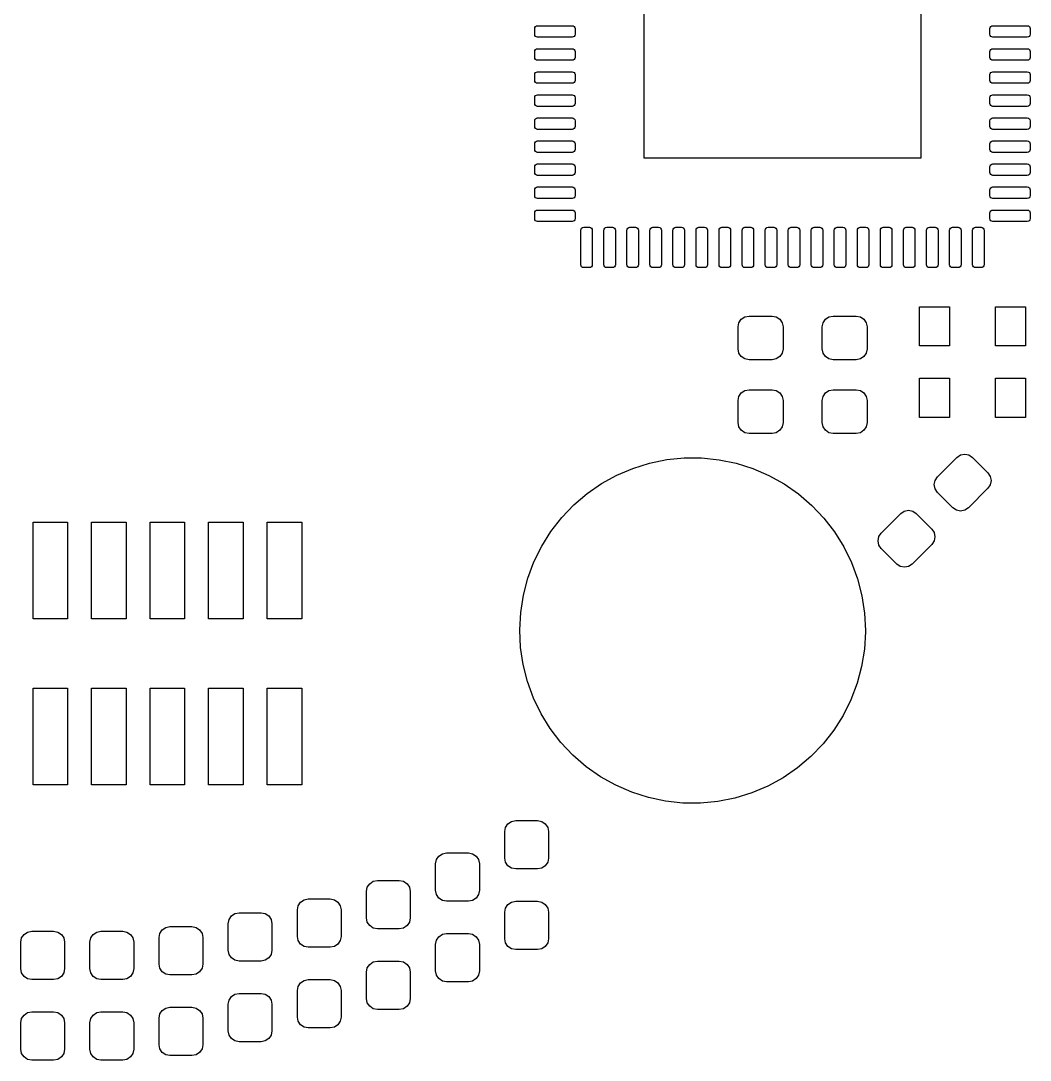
# Model space of a CAD drawing. Extents: x 116.2 to 159.4, y -138 to -93.2.
# Drawn here: x 137.53 to 159.43, y -138.03 to -115.47 of the extents above; entities that cross this region are included whole.
import ezdxf

# ---------------------------------------------------------------- set-up
doc = ezdxf.new("R2010")
doc.units = 0
doc.layers.add('BLACK', color=7, linetype='CONTINUOUS')

msp = doc.modelspace()

# ---------------------------------------------------------------- linework, layer by layer
at = {"layer": 'BLACK', "linetype": 'CONTINUOUS'}
for p, q in [((151.05, -118.45), (151.05, -112.45)), ((157.05, -112.45), (157.05, -118.45)), ((148.675, -115.637), (148.68, -115.614)), ((148.675, -115.762), (148.675, -115.637)), ((148.68, -115.614), (148.693, -115.593)), ((148.693, -115.593), (148.714, -115.58)), ((148.714, -115.58), (148.737, -115.575)), ((148.737, -115.575), (149.487, -115.575)), ((149.487, -115.575), (149.511, -115.58)), ((149.511, -115.58), (149.532, -115.593)), ((149.532, -115.593), (149.545, -115.614)), ((149.545, -115.614), (149.55, -115.637)), ((149.55, -115.637), (149.55, -115.762)), ((158.55, -115.637), (158.555, -115.614)), ((158.55, -115.762), (158.55, -115.637)), ((158.555, -115.614), (158.568, -115.593)), ((158.568, -115.593), (158.589, -115.58)), ((158.589, -115.58), (158.612, -115.575)), ((158.612, -115.575), (159.362, -115.575)), ((159.362, -115.575), (159.386, -115.58)), ((159.386, -115.58), (159.407, -115.593)), ((159.407, -115.593), (159.42, -115.614)), ((159.42, -115.614), (159.425, -115.637)), ((159.425, -115.637), (159.425, -115.762)), ((148.68, -115.786), (148.675, -115.762)), ((148.693, -115.807), (148.68, -115.786)), ((148.714, -115.82), (148.693, -115.807)), ((148.737, -115.825), (148.714, -115.82)), ((149.487, -115.825), (148.737, -115.825)), ((149.511, -115.82), (149.487, -115.825)), ((149.532, -115.807), (149.511, -115.82)), ((149.545, -115.786), (149.532, -115.807)), ((149.55, -115.762), (149.545, -115.786)), ((158.555, -115.786), (158.55, -115.762)), ((158.568, -115.807), (158.555, -115.786)), ((158.589, -115.82), (158.568, -115.807)), ((158.612, -115.825), (158.589, -115.82)), ((159.362, -115.825), (158.612, -115.825)), ((159.386, -115.82), (159.362, -115.825)), ((159.407, -115.807), (159.386, -115.82)), ((159.42, -115.786), (159.407, -115.807)), ((159.425, -115.762), (159.42, -115.786)), ((148.675, -116.137), (148.68, -116.114)), ((148.675, -116.262), (148.675, -116.137)), ((148.68, -116.114), (148.693, -116.093)), ((148.693, -116.093), (148.714, -116.08)), ((148.714, -116.08), (148.737, -116.075)), ((148.737, -116.075), (149.487, -116.075)), ((149.487, -116.075), (149.511, -116.08)), ((149.511, -116.08), (149.532, -116.093)), ((149.532, -116.093), (149.545, -116.114)), ((149.545, -116.114), (149.55, -116.137)), ((149.55, -116.137), (149.55, -116.262)), ((158.55, -116.137), (158.555, -116.114)), ((158.55, -116.262), (158.55, -116.137)), ((158.555, -116.114), (158.568, -116.093)), ((158.568, -116.093), (158.589, -116.08)), ((158.589, -116.08), (158.612, -116.075)), ((158.612, -116.075), (159.362, -116.075)), ((159.362, -116.075), (159.386, -116.08)), ((159.386, -116.08), (159.407, -116.093)), ((159.407, -116.093), (159.42, -116.114)), ((159.42, -116.114), (159.425, -116.137)), ((159.425, -116.137), (159.425, -116.262)), ((148.68, -116.286), (148.675, -116.262)), ((148.693, -116.307), (148.68, -116.286)), ((148.714, -116.32), (148.693, -116.307)), ((148.737, -116.325), (148.714, -116.32)), ((149.487, -116.325), (148.737, -116.325)), ((149.511, -116.32), (149.487, -116.325)), ((149.532, -116.307), (149.511, -116.32)), ((149.545, -116.286), (149.532, -116.307)), ((149.55, -116.262), (149.545, -116.286)), ((158.555, -116.286), (158.55, -116.262)), ((158.568, -116.307), (158.555, -116.286)), ((158.589, -116.32), (158.568, -116.307)), ((158.612, -116.325), (158.589, -116.32)), ((159.362, -116.325), (158.612, -116.325)), ((159.386, -116.32), (159.362, -116.325)), ((159.407, -116.307), (159.386, -116.32)), ((159.42, -116.286), (159.407, -116.307)), ((159.425, -116.262), (159.42, -116.286)), ((148.675, -116.637), (148.68, -116.614)), ((148.68, -116.614), (148.693, -116.593)), ((148.693, -116.593), (148.714, -116.58)), ((148.714, -116.58), (148.737, -116.575)), ((148.737, -116.575), (149.487, -116.575)), ((149.487, -116.575), (149.511, -116.58)), ((149.511, -116.58), (149.532, -116.593)), ((149.532, -116.593), (149.545, -116.614)), ((149.545, -116.614), (149.55, -116.637)), ((158.55, -116.637), (158.555, -116.614)), ((158.555, -116.614), (158.568, -116.593)), ((158.568, -116.593), (158.589, -116.58)), ((158.589, -116.58), (158.612, -116.575)), ((158.612, -116.575), (159.362, -116.575)), ((159.362, -116.575), (159.386, -116.58)), ((159.386, -116.58), (159.407, -116.593)), ((159.407, -116.593), (159.42, -116.614)), ((159.42, -116.614), (159.425, -116.637)), ((148.675, -116.762), (148.675, -116.637)), ((148.68, -116.786), (148.675, -116.762)), ((148.693, -116.807), (148.68, -116.786)), ((148.714, -116.82), (148.693, -116.807)), ((148.737, -116.825), (148.714, -116.82)), ((149.487, -116.825), (148.737, -116.825)), ((149.511, -116.82), (149.487, -116.825)), ((149.532, -116.807), (149.511, -116.82)), ((149.545, -116.786), (149.532, -116.807)), ((149.55, -116.762), (149.545, -116.786)), ((149.55, -116.637), (149.55, -116.762)), ((158.55, -116.762), (158.55, -116.637)), ((158.555, -116.786), (158.55, -116.762)), ((158.568, -116.807), (158.555, -116.786)), ((158.589, -116.82), (158.568, -116.807)), ((158.612, -116.825), (158.589, -116.82)), ((159.362, -116.825), (158.612, -116.825)), ((159.386, -116.82), (159.362, -116.825)), ((159.407, -116.807), (159.386, -116.82)), ((159.42, -116.786), (159.407, -116.807)), ((159.425, -116.762), (159.42, -116.786)), ((159.425, -116.637), (159.425, -116.762)), ((148.675, -117.137), (148.68, -117.114)), ((148.675, -117.262), (148.675, -117.137)), ((148.68, -117.286), (148.675, -117.262)), ((148.68, -117.114), (148.693, -117.093)), ((148.693, -117.307), (148.68, -117.286)), ((148.693, -117.093), (148.714, -117.08)), ((148.714, -117.08), (148.737, -117.075)), ((148.737, -117.075), (149.487, -117.075)), ((149.487, -117.075), (149.511, -117.08)), ((149.511, -117.08), (149.532, -117.093)), ((149.532, -117.093), (149.545, -117.114)), ((149.545, -117.286), (149.532, -117.307)), ((149.545, -117.114), (149.55, -117.137)), ((149.55, -117.262), (149.545, -117.286)), ((149.55, -117.137), (149.55, -117.262)), ((158.55, -117.137), (158.555, -117.114)), ((158.55, -117.262), (158.55, -117.137)), ((158.555, -117.286), (158.55, -117.262)), ((158.555, -117.114), (158.568, -117.093)), ((158.568, -117.307), (158.555, -117.286)), ((158.568, -117.093), (158.589, -117.08)), ((158.589, -117.08), (158.612, -117.075)), ((158.612, -117.075), (159.362, -117.075)), ((159.362, -117.075), (159.386, -117.08)), ((159.386, -117.08), (159.407, -117.093)), ((159.407, -117.093), (159.42, -117.114)), ((159.42, -117.286), (159.407, -117.307)), ((159.42, -117.114), (159.425, -117.137)), ((159.425, -117.262), (159.42, -117.286)), ((159.425, -117.137), (159.425, -117.262)), ((148.714, -117.32), (148.693, -117.307)), ((148.737, -117.325), (148.714, -117.32)), ((149.487, -117.325), (148.737, -117.325)), ((149.511, -117.32), (149.487, -117.325)), ((149.532, -117.307), (149.511, -117.32)), ((158.589, -117.32), (158.568, -117.307)), ((158.612, -117.325), (158.589, -117.32)), ((159.362, -117.325), (158.612, -117.325)), ((159.386, -117.32), (159.362, -117.325)), ((159.407, -117.307), (159.386, -117.32)), ((148.675, -117.637), (148.68, -117.614)), ((148.675, -117.762), (148.675, -117.637)), ((148.68, -117.614), (148.693, -117.593)), ((148.693, -117.593), (148.714, -117.58)), ((148.714, -117.58), (148.737, -117.575)), ((148.737, -117.575), (149.487, -117.575)), ((149.487, -117.575), (149.511, -117.58)), ((149.511, -117.58), (149.532, -117.593)), ((149.532, -117.593), (149.545, -117.614)), ((149.545, -117.614), (149.55, -117.637)), ((149.55, -117.637), (149.55, -117.762)), ((158.55, -117.637), (158.555, -117.614)), ((158.55, -117.762), (158.55, -117.637)), ((158.555, -117.614), (158.568, -117.593)), ((158.568, -117.593), (158.589, -117.58)), ((158.589, -117.58), (158.612, -117.575)), ((158.612, -117.575), (159.362, -117.575)), ((159.362, -117.575), (159.386, -117.58)), ((159.386, -117.58), (159.407, -117.593)), ((159.407, -117.593), (159.42, -117.614)), ((159.42, -117.614), (159.425, -117.637)), ((159.425, -117.637), (159.425, -117.762)), ((148.68, -117.786), (148.675, -117.762)), ((148.693, -117.807), (148.68, -117.786)), ((148.714, -117.82), (148.693, -117.807)), ((148.737, -117.825), (148.714, -117.82)), ((149.487, -117.825), (148.737, -117.825)), ((149.511, -117.82), (149.487, -117.825)), ((149.532, -117.807), (149.511, -117.82)), ((149.545, -117.786), (149.532, -117.807)), ((149.55, -117.762), (149.545, -117.786)), ((158.555, -117.786), (158.55, -117.762)), ((158.568, -117.807), (158.555, -117.786)), ((158.589, -117.82), (158.568, -117.807)), ((158.612, -117.825), (158.589, -117.82)), ((159.362, -117.825), (158.612, -117.825)), ((159.386, -117.82), (159.362, -117.825)), ((159.407, -117.807), (159.386, -117.82)), ((159.42, -117.786), (159.407, -117.807)), ((159.425, -117.762), (159.42, -117.786)), ((148.675, -118.137), (148.68, -118.114)), ((148.675, -118.262), (148.675, -118.137)), ((148.68, -118.114), (148.693, -118.093)), ((148.693, -118.093), (148.714, -118.08)), ((148.714, -118.08), (148.737, -118.075)), ((148.737, -118.075), (149.487, -118.075)), ((149.487, -118.075), (149.511, -118.08)), ((149.511, -118.08), (149.532, -118.093)), ((149.532, -118.093), (149.545, -118.114)), ((149.545, -118.114), (149.55, -118.137)), ((149.55, -118.137), (149.55, -118.262)), ((158.55, -118.137), (158.555, -118.114)), ((158.55, -118.262), (158.55, -118.137)), ((158.555, -118.114), (158.568, -118.093)), ((158.568, -118.093), (158.589, -118.08)), ((158.589, -118.08), (158.612, -118.075)), ((158.612, -118.075), (159.362, -118.075)), ((159.362, -118.075), (159.386, -118.08)), ((159.386, -118.08), (159.407, -118.093)), ((159.407, -118.093), (159.42, -118.114)), ((159.42, -118.114), (159.425, -118.137)), ((159.425, -118.137), (159.425, -118.262)), ((148.68, -118.286), (148.675, -118.262)), ((148.693, -118.307), (148.68, -118.286)), ((148.714, -118.32), (148.693, -118.307)), ((148.737, -118.325), (148.714, -118.32)), ((149.487, -118.325), (148.737, -118.325)), ((149.511, -118.32), (149.487, -118.325)), ((149.532, -118.307), (149.511, -118.32)), ((149.545, -118.286), (149.532, -118.307)), ((149.55, -118.262), (149.545, -118.286)), ((158.555, -118.286), (158.55, -118.262)), ((158.568, -118.307), (158.555, -118.286)), ((158.589, -118.32), (158.568, -118.307)), ((158.612, -118.325), (158.589, -118.32)), ((159.362, -118.325), (158.612, -118.325)), ((159.386, -118.32), (159.362, -118.325)), ((159.407, -118.307), (159.386, -118.32)), ((159.42, -118.286), (159.407, -118.307)), ((159.425, -118.262), (159.42, -118.286)), ((148.675, -118.637), (148.68, -118.614)), ((148.675, -118.762), (148.675, -118.637)), ((148.68, -118.614), (148.693, -118.593)), ((148.693, -118.593), (148.714, -118.58)), ((148.714, -118.58), (148.737, -118.575)), ((148.737, -118.575), (149.487, -118.575)), ((149.487, -118.575), (149.511, -118.58)), ((149.511, -118.58), (149.532, -118.593)), ((149.532, -118.593), (149.545, -118.614)), ((149.545, -118.614), (149.55, -118.637)), ((149.55, -118.637), (149.55, -118.762)), ((157.05, -118.45), (151.05, -118.45)), ((158.55, -118.637), (158.555, -118.614)), ((158.55, -118.762), (158.55, -118.637)), ((158.555, -118.614), (158.568, -118.593)), ((158.568, -118.593), (158.589, -118.58)), ((158.589, -118.58), (158.612, -118.575)), ((158.612, -118.575), (159.362, -118.575)), ((159.362, -118.575), (159.386, -118.58)), ((159.386, -118.58), (159.407, -118.593)), ((159.407, -118.593), (159.42, -118.614)), ((159.42, -118.614), (159.425, -118.637)), ((159.425, -118.637), (159.425, -118.762)), ((148.68, -118.786), (148.675, -118.762)), ((148.693, -118.807), (148.68, -118.786)), ((148.714, -118.82), (148.693, -118.807)), ((148.737, -118.825), (148.714, -118.82)), ((149.487, -118.825), (148.737, -118.825)), ((149.511, -118.82), (149.487, -118.825)), ((149.532, -118.807), (149.511, -118.82)), ((149.545, -118.786), (149.532, -118.807)), ((149.55, -118.762), (149.545, -118.786)), ((158.555, -118.786), (158.55, -118.762)), ((158.568, -118.807), (158.555, -118.786)), ((158.589, -118.82), (158.568, -118.807)), ((158.612, -118.825), (158.589, -118.82)), ((159.362, -118.825), (158.612, -118.825)), ((159.386, -118.82), (159.362, -118.825)), ((159.407, -118.807), (159.386, -118.82)), ((159.42, -118.786), (159.407, -118.807)), ((159.425, -118.762), (159.42, -118.786)), ((148.68, -119.114), (148.693, -119.093)), ((148.693, -119.093), (148.714, -119.08)), ((148.714, -119.08), (148.737, -119.075)), ((148.737, -119.075), (149.487, -119.075)), ((149.487, -119.075), (149.511, -119.08)), ((149.511, -119.08), (149.532, -119.093)), ((149.532, -119.093), (149.545, -119.114)), ((158.555, -119.114), (158.568, -119.093)), ((158.568, -119.093), (158.589, -119.08)), ((158.589, -119.08), (158.612, -119.075)), ((158.612, -119.075), (159.362, -119.075)), ((159.362, -119.075), (159.386, -119.08)), ((159.386, -119.08), (159.407, -119.093)), ((159.407, -119.093), (159.42, -119.114)), ((148.675, -119.137), (148.68, -119.114)), ((148.675, -119.262), (148.675, -119.137)), ((148.68, -119.286), (148.675, -119.262)), ((148.693, -119.307), (148.68, -119.286)), ((148.714, -119.32), (148.693, -119.307)), ((148.737, -119.325), (148.714, -119.32)), ((149.511, -119.32), (149.487, -119.325)), ((149.532, -119.307), (149.511, -119.32)), ((149.545, -119.286), (149.532, -119.307)), ((149.545, -119.114), (149.55, -119.137)), ((149.55, -119.262), (149.545, -119.286)), ((149.55, -119.137), (149.55, -119.262)), ((158.55, -119.137), (158.555, -119.114)), ((158.55, -119.262), (158.55, -119.137)), ((158.555, -119.286), (158.55, -119.262)), ((158.568, -119.307), (158.555, -119.286)), ((158.589, -119.32), (158.568, -119.307)), ((158.612, -119.325), (158.589, -119.32)), ((159.386, -119.32), (159.362, -119.325)), ((159.407, -119.307), (159.386, -119.32)), ((159.42, -119.286), (159.407, -119.307)), ((159.42, -119.114), (159.425, -119.137)), ((159.425, -119.262), (159.42, -119.286)), ((159.425, -119.137), (159.425, -119.262)), ((149.487, -119.325), (148.737, -119.325)), ((159.362, -119.325), (158.612, -119.325)), ((148.675, -119.637), (148.68, -119.614)), ((148.675, -119.762), (148.675, -119.637)), ((148.68, -119.786), (148.675, -119.762)), ((148.68, -119.614), (148.693, -119.593)), ((148.693, -119.593), (148.714, -119.58)), ((148.714, -119.58), (148.737, -119.575)), ((148.737, -119.575), (149.487, -119.575)), ((149.487, -119.575), (149.511, -119.58)), ((149.511, -119.58), (149.532, -119.593)), ((149.532, -119.593), (149.545, -119.614)), ((149.545, -119.614), (149.55, -119.637)), ((149.55, -119.762), (149.545, -119.786)), ((149.55, -119.637), (149.55, -119.762)), ((158.55, -119.637), (158.555, -119.614)), ((158.55, -119.762), (158.55, -119.637)), ((158.555, -119.786), (158.55, -119.762)), ((158.555, -119.614), (158.568, -119.593)), ((158.568, -119.593), (158.589, -119.58)), ((158.589, -119.58), (158.612, -119.575)), ((158.612, -119.575), (159.362, -119.575)), ((159.362, -119.575), (159.386, -119.58)), ((159.386, -119.58), (159.407, -119.593)), ((159.407, -119.593), (159.42, -119.614)), ((159.42, -119.614), (159.425, -119.637)), ((159.425, -119.762), (159.42, -119.786)), ((159.425, -119.637), (159.425, -119.762)), ((148.693, -119.807), (148.68, -119.786)), ((148.714, -119.82), (148.693, -119.807)), ((148.737, -119.825), (148.714, -119.82)), ((149.487, -119.825), (148.737, -119.825)), ((149.511, -119.82), (149.487, -119.825)), ((149.532, -119.807), (149.511, -119.82)), ((149.545, -119.786), (149.532, -119.807)), ((149.675, -120.012), (149.68, -119.989)), ((149.68, -119.989), (149.693, -119.968)), ((149.693, -119.968), (149.714, -119.955)), ((149.714, -119.955), (149.737, -119.95)), ((149.737, -119.95), (149.862, -119.95)), ((149.862, -119.95), (149.886, -119.955)), ((149.886, -119.955), (149.907, -119.968)), ((149.907, -119.968), (149.92, -119.989)), ((149.92, -119.989), (149.925, -120.012)), ((150.175, -120.012), (150.18, -119.989)), ((150.18, -119.989), (150.193, -119.968)), ((150.193, -119.968), (150.214, -119.955)), ((150.214, -119.955), (150.237, -119.95)), ((150.237, -119.95), (150.362, -119.95)), ((150.362, -119.95), (150.386, -119.955)), ((150.386, -119.955), (150.407, -119.968)), ((150.407, -119.968), (150.42, -119.989)), ((150.42, -119.989), (150.425, -120.012)), ((150.675, -120.012), (150.68, -119.989)), ((150.68, -119.989), (150.693, -119.968)), ((150.693, -119.968), (150.714, -119.955)), ((150.714, -119.955), (150.737, -119.95)), ((150.737, -119.95), (150.862, -119.95)), ((150.862, -119.95), (150.886, -119.955)), ((150.886, -119.955), (150.907, -119.968)), ((150.907, -119.968), (150.92, -119.989)), ((150.92, -119.989), (150.925, -120.012)), ((151.175, -120.012), (151.18, -119.989)), ((151.18, -119.989), (151.193, -119.968)), ((151.193, -119.968), (151.214, -119.955)), ((151.214, -119.955), (151.237, -119.95)), ((151.237, -119.95), (151.362, -119.95)), ((151.362, -119.95), (151.386, -119.955)), ((151.386, -119.955), (151.407, -119.968)), ((151.407, -119.968), (151.42, -119.989)), ((151.42, -119.989), (151.425, -120.012)), ((151.675, -120.012), (151.68, -119.989)), ((151.68, -119.989), (151.693, -119.968)), ((151.693, -119.968), (151.714, -119.955)), ((151.714, -119.955), (151.737, -119.95)), ((151.737, -119.95), (151.862, -119.95)), ((151.862, -119.95), (151.886, -119.955)), ((151.886, -119.955), (151.907, -119.968)), ((151.907, -119.968), (151.92, -119.989)), ((151.92, -119.989), (151.925, -120.012)), ((152.175, -120.012), (152.18, -119.989)), ((152.18, -119.989), (152.193, -119.968)), ((152.193, -119.968), (152.214, -119.955)), ((152.214, -119.955), (152.237, -119.95)), ((152.237, -119.95), (152.362, -119.95)), ((152.362, -119.95), (152.386, -119.955)), ((152.386, -119.955), (152.407, -119.968)), ((152.407, -119.968), (152.42, -119.989)), ((152.42, -119.989), (152.425, -120.012)), ((152.675, -120.012), (152.68, -119.989)), ((152.68, -119.989), (152.693, -119.968)), ((152.693, -119.968), (152.714, -119.955)), ((152.714, -119.955), (152.737, -119.95)), ((152.737, -119.95), (152.862, -119.95)), ((152.862, -119.95), (152.886, -119.955)), ((152.886, -119.955), (152.907, -119.968)), ((152.907, -119.968), (152.92, -119.989)), ((152.92, -119.989), (152.925, -120.012)), ((153.175, -120.012), (153.18, -119.989)), ((153.18, -119.989), (153.193, -119.968)), ((153.193, -119.968), (153.214, -119.955)), ((153.214, -119.955), (153.237, -119.95)), ((153.237, -119.95), (153.362, -119.95)), ((153.362, -119.95), (153.386, -119.955)), ((153.386, -119.955), (153.407, -119.968)), ((153.407, -119.968), (153.42, -119.989)), ((153.42, -119.989), (153.425, -120.012)), ((153.675, -120.012), (153.68, -119.989)), ((153.68, -119.989), (153.693, -119.968)), ((153.693, -119.968), (153.714, -119.955)), ((153.714, -119.955), (153.737, -119.95)), ((153.737, -119.95), (153.862, -119.95)), ((153.862, -119.95), (153.886, -119.955)), ((153.886, -119.955), (153.907, -119.968)), ((153.907, -119.968), (153.92, -119.989)), ((153.92, -119.989), (153.925, -120.012)), ((154.175, -120.012), (154.18, -119.989)), ((154.18, -119.989), (154.193, -119.968)), ((154.193, -119.968), (154.214, -119.955)), ((154.214, -119.955), (154.237, -119.95)), ((154.237, -119.95), (154.362, -119.95)), ((154.362, -119.95), (154.386, -119.955)), ((154.386, -119.955), (154.407, -119.968)), ((154.407, -119.968), (154.42, -119.989)), ((154.42, -119.989), (154.425, -120.012)), ((154.675, -120.012), (154.68, -119.989)), ((154.68, -119.989), (154.693, -119.968)), ((154.693, -119.968), (154.714, -119.955)), ((154.714, -119.955), (154.737, -119.95)), ((154.737, -119.95), (154.862, -119.95)), ((154.862, -119.95), (154.886, -119.955)), ((154.886, -119.955), (154.907, -119.968)), ((154.907, -119.968), (154.92, -119.989)), ((154.92, -119.989), (154.925, -120.012)), ((155.175, -120.012), (155.18, -119.989)), ((155.18, -119.989), (155.193, -119.968)), ((155.193, -119.968), (155.214, -119.955)), ((155.214, -119.955), (155.237, -119.95)), ((155.237, -119.95), (155.362, -119.95)), ((155.362, -119.95), (155.386, -119.955)), ((155.386, -119.955), (155.407, -119.968)), ((155.407, -119.968), (155.42, -119.989)), ((155.42, -119.989), (155.425, -120.012)), ((155.675, -120.012), (155.68, -119.989)), ((155.68, -119.989), (155.693, -119.968)), ((155.693, -119.968), (155.714, -119.955)), ((155.714, -119.955), (155.737, -119.95)), ((155.737, -119.95), (155.862, -119.95)), ((155.862, -119.95), (155.886, -119.955)), ((155.886, -119.955), (155.907, -119.968)), ((155.907, -119.968), (155.92, -119.989)), ((155.92, -119.989), (155.925, -120.012)), ((156.175, -120.012), (156.18, -119.989)), ((156.18, -119.989), (156.193, -119.968)), ((156.193, -119.968), (156.214, -119.955)), ((156.214, -119.955), (156.237, -119.95)), ((156.237, -119.95), (156.362, -119.95)), ((156.362, -119.95), (156.386, -119.955)), ((156.386, -119.955), (156.407, -119.968)), ((156.407, -119.968), (156.42, -119.989)), ((156.42, -119.989), (156.425, -120.012)), ((156.675, -120.012), (156.68, -119.989)), ((156.68, -119.989), (156.693, -119.968)), ((156.693, -119.968), (156.714, -119.955)), ((156.714, -119.955), (156.737, -119.95)), ((156.737, -119.95), (156.862, -119.95)), ((156.862, -119.95), (156.886, -119.955)), ((156.886, -119.955), (156.907, -119.968)), ((156.907, -119.968), (156.92, -119.989)), ((156.92, -119.989), (156.925, -120.012)), ((157.175, -120.012), (157.18, -119.989)), ((157.18, -119.989), (157.193, -119.968)), ((157.193, -119.968), (157.214, -119.955)), ((157.214, -119.955), (157.237, -119.95)), ((157.237, -119.95), (157.362, -119.95)), ((157.362, -119.95), (157.386, -119.955)), ((157.386, -119.955), (157.407, -119.968)), ((157.407, -119.968), (157.42, -119.989)), ((157.42, -119.989), (157.425, -120.012)), ((157.675, -120.012), (157.68, -119.989)), ((157.68, -119.989), (157.693, -119.968)), ((157.693, -119.968), (157.714, -119.955)), ((157.714, -119.955), (157.737, -119.95)), ((157.737, -119.95), (157.862, -119.95)), ((157.862, -119.95), (157.886, -119.955)), ((157.886, -119.955), (157.907, -119.968)), ((157.907, -119.968), (157.92, -119.989)), ((157.92, -119.989), (157.925, -120.012)), ((158.175, -120.012), (158.18, -119.989)), ((158.18, -119.989), (158.193, -119.968)), ((158.193, -119.968), (158.214, -119.955)), ((158.214, -119.955), (158.237, -119.95)), ((158.237, -119.95), (158.362, -119.95)), ((158.362, -119.95), (158.386, -119.955)), ((158.386, -119.955), (158.407, -119.968)), ((158.407, -119.968), (158.42, -119.989)), ((158.42, -119.989), (158.425, -120.012)), ((158.568, -119.807), (158.555, -119.786)), ((158.589, -119.82), (158.568, -119.807)), ((158.612, -119.825), (158.589, -119.82)), ((159.362, -119.825), (158.612, -119.825)), ((159.386, -119.82), (159.362, -119.825)), ((159.407, -119.807), (159.386, -119.82)), ((159.42, -119.786), (159.407, -119.807)), ((149.675, -120.762), (149.675, -120.012)), ((149.925, -120.012), (149.925, -120.762)), ((150.175, -120.762), (150.175, -120.012)), ((150.425, -120.012), (150.425, -120.762)), ((150.675, -120.762), (150.675, -120.012)), ((150.925, -120.012), (150.925, -120.762)), ((151.175, -120.762), (151.175, -120.012)), ((151.425, -120.012), (151.425, -120.762)), ((151.675, -120.762), (151.675, -120.012)), ((151.925, -120.012), (151.925, -120.762)), ((152.175, -120.762), (152.175, -120.012)), ((152.425, -120.012), (152.425, -120.762)), ((152.675, -120.762), (152.675, -120.012)), ((152.925, -120.012), (152.925, -120.762)), ((153.175, -120.762), (153.175, -120.012)), ((153.425, -120.012), (153.425, -120.762)), ((153.675, -120.762), (153.675, -120.012)), ((153.925, -120.012), (153.925, -120.762)), ((154.175, -120.762), (154.175, -120.012)), ((154.425, -120.012), (154.425, -120.762)), ((154.675, -120.762), (154.675, -120.012)), ((154.925, -120.012), (154.925, -120.762)), ((155.175, -120.762), (155.175, -120.012)), ((155.425, -120.012), (155.425, -120.762)), ((155.675, -120.762), (155.675, -120.012)), ((155.925, -120.012), (155.925, -120.762)), ((156.175, -120.762), (156.175, -120.012)), ((156.425, -120.012), (156.425, -120.762)), ((156.675, -120.762), (156.675, -120.012)), ((156.925, -120.012), (156.925, -120.762)), ((157.175, -120.762), (157.175, -120.012)), ((157.425, -120.012), (157.425, -120.762)), ((157.675, -120.762), (157.675, -120.012)), ((157.925, -120.012), (157.925, -120.762)), ((158.175, -120.762), (158.175, -120.012)), ((158.425, -120.012), (158.425, -120.762)), ((149.68, -120.786), (149.675, -120.762)), ((149.693, -120.807), (149.68, -120.786)), ((149.714, -120.82), (149.693, -120.807)), ((149.737, -120.825), (149.714, -120.82)), ((149.862, -120.825), (149.737, -120.825)), ((149.886, -120.82), (149.862, -120.825)), ((149.907, -120.807), (149.886, -120.82)), ((149.92, -120.786), (149.907, -120.807)), ((149.925, -120.762), (149.92, -120.786)), ((150.18, -120.786), (150.175, -120.762)), ((150.193, -120.807), (150.18, -120.786)), ((150.214, -120.82), (150.193, -120.807)), ((150.237, -120.825), (150.214, -120.82)), ((150.362, -120.825), (150.237, -120.825)), ((150.386, -120.82), (150.362, -120.825)), ((150.407, -120.807), (150.386, -120.82)), ((150.42, -120.786), (150.407, -120.807)), ((150.425, -120.762), (150.42, -120.786)), ((150.68, -120.786), (150.675, -120.762)), ((150.693, -120.807), (150.68, -120.786)), ((150.714, -120.82), (150.693, -120.807)), ((150.737, -120.825), (150.714, -120.82)), ((150.862, -120.825), (150.737, -120.825)), ((150.886, -120.82), (150.862, -120.825)), ((150.907, -120.807), (150.886, -120.82)), ((150.92, -120.786), (150.907, -120.807)), ((150.925, -120.762), (150.92, -120.786)), ((151.18, -120.786), (151.175, -120.762)), ((151.193, -120.807), (151.18, -120.786)), ((151.214, -120.82), (151.193, -120.807)), ((151.237, -120.825), (151.214, -120.82)), ((151.362, -120.825), (151.237, -120.825)), ((151.386, -120.82), (151.362, -120.825)), ((151.407, -120.807), (151.386, -120.82)), ((151.42, -120.786), (151.407, -120.807)), ((151.425, -120.762), (151.42, -120.786)), ((151.68, -120.786), (151.675, -120.762)), ((151.693, -120.807), (151.68, -120.786)), ((151.714, -120.82), (151.693, -120.807)), ((151.737, -120.825), (151.714, -120.82)), ((151.862, -120.825), (151.737, -120.825)), ((151.886, -120.82), (151.862, -120.825)), ((151.907, -120.807), (151.886, -120.82)), ((151.92, -120.786), (151.907, -120.807)), ((151.925, -120.762), (151.92, -120.786)), ((152.18, -120.786), (152.175, -120.762)), ((152.193, -120.807), (152.18, -120.786)), ((152.214, -120.82), (152.193, -120.807)), ((152.237, -120.825), (152.214, -120.82)), ((152.362, -120.825), (152.237, -120.825)), ((152.386, -120.82), (152.362, -120.825)), ((152.407, -120.807), (152.386, -120.82)), ((152.42, -120.786), (152.407, -120.807)), ((152.425, -120.762), (152.42, -120.786)), ((152.68, -120.786), (152.675, -120.762)), ((152.693, -120.807), (152.68, -120.786)), ((152.714, -120.82), (152.693, -120.807)), ((152.737, -120.825), (152.714, -120.82)), ((152.862, -120.825), (152.737, -120.825)), ((152.886, -120.82), (152.862, -120.825)), ((152.907, -120.807), (152.886, -120.82)), ((152.92, -120.786), (152.907, -120.807)), ((152.925, -120.762), (152.92, -120.786)), ((153.18, -120.786), (153.175, -120.762)), ((153.193, -120.807), (153.18, -120.786)), ((153.214, -120.82), (153.193, -120.807)), ((153.237, -120.825), (153.214, -120.82)), ((153.362, -120.825), (153.237, -120.825)), ((153.386, -120.82), (153.362, -120.825)), ((153.407, -120.807), (153.386, -120.82)), ((153.42, -120.786), (153.407, -120.807)), ((153.425, -120.762), (153.42, -120.786)), ((153.68, -120.786), (153.675, -120.762)), ((153.693, -120.807), (153.68, -120.786)), ((153.714, -120.82), (153.693, -120.807)), ((153.737, -120.825), (153.714, -120.82)), ((153.862, -120.825), (153.737, -120.825)), ((153.886, -120.82), (153.862, -120.825)), ((153.907, -120.807), (153.886, -120.82)), ((153.92, -120.786), (153.907, -120.807)), ((153.925, -120.762), (153.92, -120.786)), ((154.18, -120.786), (154.175, -120.762)), ((154.193, -120.807), (154.18, -120.786)), ((154.214, -120.82), (154.193, -120.807)), ((154.237, -120.825), (154.214, -120.82)), ((154.362, -120.825), (154.237, -120.825)), ((154.386, -120.82), (154.362, -120.825)), ((154.407, -120.807), (154.386, -120.82)), ((154.42, -120.786), (154.407, -120.807)), ((154.425, -120.762), (154.42, -120.786)), ((154.68, -120.786), (154.675, -120.762)), ((154.693, -120.807), (154.68, -120.786)), ((154.714, -120.82), (154.693, -120.807)), ((154.737, -120.825), (154.714, -120.82)), ((154.862, -120.825), (154.737, -120.825)), ((154.886, -120.82), (154.862, -120.825)), ((154.907, -120.807), (154.886, -120.82)), ((154.92, -120.786), (154.907, -120.807)), ((154.925, -120.762), (154.92, -120.786)), ((155.18, -120.786), (155.175, -120.762)), ((155.193, -120.807), (155.18, -120.786)), ((155.214, -120.82), (155.193, -120.807)), ((155.237, -120.825), (155.214, -120.82)), ((155.362, -120.825), (155.237, -120.825)), ((155.386, -120.82), (155.362, -120.825)), ((155.407, -120.807), (155.386, -120.82)), ((155.42, -120.786), (155.407, -120.807)), ((155.425, -120.762), (155.42, -120.786)), ((155.68, -120.786), (155.675, -120.762)), ((155.693, -120.807), (155.68, -120.786)), ((155.714, -120.82), (155.693, -120.807)), ((155.737, -120.825), (155.714, -120.82)), ((155.862, -120.825), (155.737, -120.825)), ((155.886, -120.82), (155.862, -120.825)), ((155.907, -120.807), (155.886, -120.82)), ((155.92, -120.786), (155.907, -120.807)), ((155.925, -120.762), (155.92, -120.786)), ((156.18, -120.786), (156.175, -120.762)), ((156.193, -120.807), (156.18, -120.786)), ((156.214, -120.82), (156.193, -120.807)), ((156.237, -120.825), (156.214, -120.82)), ((156.362, -120.825), (156.237, -120.825)), ((156.386, -120.82), (156.362, -120.825)), ((156.407, -120.807), (156.386, -120.82)), ((156.42, -120.786), (156.407, -120.807)), ((156.425, -120.762), (156.42, -120.786)), ((156.68, -120.786), (156.675, -120.762)), ((156.693, -120.807), (156.68, -120.786)), ((156.714, -120.82), (156.693, -120.807)), ((156.737, -120.825), (156.714, -120.82)), ((156.862, -120.825), (156.737, -120.825)), ((156.886, -120.82), (156.862, -120.825)), ((156.907, -120.807), (156.886, -120.82)), ((156.92, -120.786), (156.907, -120.807)), ((156.925, -120.762), (156.92, -120.786)), ((157.18, -120.786), (157.175, -120.762)), ((157.193, -120.807), (157.18, -120.786)), ((157.214, -120.82), (157.193, -120.807)), ((157.237, -120.825), (157.214, -120.82)), ((157.362, -120.825), (157.237, -120.825)), ((157.386, -120.82), (157.362, -120.825)), ((157.407, -120.807), (157.386, -120.82)), ((157.42, -120.786), (157.407, -120.807)), ((157.425, -120.762), (157.42, -120.786)), ((157.68, -120.786), (157.675, -120.762)), ((157.693, -120.807), (157.68, -120.786)), ((157.714, -120.82), (157.693, -120.807)), ((157.737, -120.825), (157.714, -120.82)), ((157.862, -120.825), (157.737, -120.825)), ((157.886, -120.82), (157.862, -120.825)), ((157.907, -120.807), (157.886, -120.82)), ((157.92, -120.786), (157.907, -120.807)), ((157.925, -120.762), (157.92, -120.786)), ((158.18, -120.786), (158.175, -120.762)), ((158.193, -120.807), (158.18, -120.786)), ((158.214, -120.82), (158.193, -120.807)), ((158.237, -120.825), (158.214, -120.82)), ((158.362, -120.825), (158.237, -120.825)), ((158.386, -120.82), (158.362, -120.825)), ((158.407, -120.807), (158.386, -120.82)), ((158.42, -120.786), (158.407, -120.807)), ((158.425, -120.762), (158.42, -120.786)), ((157.025, -122.525), (157.025, -121.675)), ((157.025, -121.675), (157.675, -121.675)), ((157.675, -121.675), (157.675, -122.525)), ((158.675, -122.525), (158.675, -121.675)), ((158.675, -121.675), (159.325, -121.675)), ((159.325, -121.675), (159.325, -122.525)), ((153.088, -122.112), (153.106, -122.022)), ((153.106, -122.022), (153.157, -121.945)), ((153.157, -121.945), (153.234, -121.893)), ((153.234, -121.893), (153.325, -121.875)), ((153.325, -121.875), (153.825, -121.875)), ((153.825, -121.875), (153.916, -121.893)), ((153.916, -121.893), (153.993, -121.945)), ((153.993, -121.945), (154.044, -122.022)), ((154.044, -122.022), (154.062, -122.112)), ((154.912, -122.112), (154.931, -122.022)), ((154.931, -122.022), (154.982, -121.945)), ((154.982, -121.945), (155.059, -121.893)), ((155.059, -121.893), (155.15, -121.875)), ((155.15, -121.875), (155.65, -121.875)), ((155.65, -121.875), (155.741, -121.893)), ((155.741, -121.893), (155.818, -121.945)), ((155.818, -121.945), (155.869, -122.022)), ((155.869, -122.022), (155.887, -122.112)), ((153.088, -122.587), (153.088, -122.112)), ((154.062, -122.112), (154.062, -122.587)), ((154.912, -122.587), (154.912, -122.112)), ((155.887, -122.112), (155.887, -122.587)), ((153.106, -122.678), (153.088, -122.587)), ((153.157, -122.755), (153.106, -122.678)), ((154.044, -122.678), (153.993, -122.755)), ((154.062, -122.587), (154.044, -122.678)), ((154.931, -122.678), (154.912, -122.587)), ((154.982, -122.755), (154.931, -122.678)), ((155.869, -122.678), (155.818, -122.755)), ((155.887, -122.587), (155.869, -122.678)), ((157.675, -122.525), (157.025, -122.525)), ((159.325, -122.525), (158.675, -122.525)), ((153.234, -122.807), (153.157, -122.755)), ((153.325, -122.825), (153.234, -122.807)), ((153.825, -122.825), (153.325, -122.825)), ((153.916, -122.807), (153.825, -122.825)), ((153.993, -122.755), (153.916, -122.807)), ((155.059, -122.807), (154.982, -122.755)), ((155.15, -122.825), (155.059, -122.807)), ((155.65, -122.825), (155.15, -122.825)), ((155.741, -122.807), (155.65, -122.825)), ((155.818, -122.755), (155.741, -122.807)), ((157.025, -124.075), (157.025, -123.225)), ((157.025, -123.225), (157.675, -123.225)), ((157.675, -123.225), (157.675, -124.075)), ((158.675, -124.075), (158.675, -123.225)), ((158.675, -123.225), (159.325, -123.225)), ((159.325, -123.225), (159.325, -124.075)), ((153.106, -123.622), (153.157, -123.545)), ((153.157, -123.545), (153.234, -123.493)), ((153.234, -123.493), (153.325, -123.475)), ((153.325, -123.475), (153.825, -123.475)), ((153.825, -123.475), (153.916, -123.493)), ((153.916, -123.493), (153.993, -123.545)), ((153.993, -123.545), (154.044, -123.622)), ((154.931, -123.622), (154.982, -123.545)), ((154.982, -123.545), (155.059, -123.493)), ((155.059, -123.493), (155.15, -123.475)), ((155.15, -123.475), (155.65, -123.475)), ((155.65, -123.475), (155.741, -123.493)), ((155.741, -123.493), (155.818, -123.545)), ((155.818, -123.545), (155.869, -123.622)), ((153.088, -123.712), (153.106, -123.622)), ((153.088, -124.188), (153.088, -123.712)), ((154.044, -123.622), (154.062, -123.712)), ((154.062, -123.712), (154.062, -124.188)), ((154.912, -123.712), (154.931, -123.622)), ((154.912, -124.188), (154.912, -123.712)), ((155.869, -123.622), (155.887, -123.712)), ((155.887, -123.712), (155.887, -124.188)), ((153.106, -124.278), (153.088, -124.188)), ((153.157, -124.355), (153.106, -124.278)), ((154.044, -124.278), (153.993, -124.355)), ((154.062, -124.188), (154.044, -124.278)), ((154.931, -124.278), (154.912, -124.188)), ((154.982, -124.355), (154.931, -124.278)), ((155.869, -124.278), (155.818, -124.355)), ((155.887, -124.188), (155.869, -124.278)), ((157.675, -124.075), (157.025, -124.075)), ((159.325, -124.075), (158.675, -124.075)), ((153.234, -124.407), (153.157, -124.355)), ((153.325, -124.425), (153.234, -124.407)), ((153.825, -124.425), (153.325, -124.425)), ((153.916, -124.407), (153.825, -124.425)), ((153.993, -124.355), (153.916, -124.407)), ((155.059, -124.407), (154.982, -124.355)), ((155.15, -124.425), (155.059, -124.407)), ((155.65, -124.425), (155.15, -124.425)), ((155.741, -124.407), (155.65, -124.425)), ((155.818, -124.355), (155.741, -124.407)), ((151.539, -124.992), (151.917, -124.954)), ((151.917, -124.954), (152.296, -124.955)), ((152.296, -124.955), (152.674, -124.994)), ((157.412, -125.366), (157.836, -124.942)), ((157.836, -124.942), (157.913, -124.891)), ((157.913, -124.891), (158.004, -124.873)), ((158.004, -124.873), (158.095, -124.891)), ((158.095, -124.891), (158.172, -124.942)), ((158.172, -124.942), (158.508, -125.278)), ((150.456, -125.33), (150.805, -125.181)), ((150.805, -125.181), (151.167, -125.068)), ((151.167, -125.068), (151.539, -124.992)), ((152.674, -124.994), (153.045, -125.071)), ((153.045, -125.071), (153.407, -125.185)), ((153.407, -125.185), (153.756, -125.335)), ((150.124, -125.513), (150.456, -125.33)), ((153.756, -125.335), (154.087, -125.52)), ((157.36, -125.443), (157.412, -125.366)), ((158.508, -125.278), (158.559, -125.355)), ((158.559, -125.355), (158.577, -125.446)), ((149.812, -125.729), (150.124, -125.513)), ((154.087, -125.52), (154.398, -125.737)), ((157.342, -125.534), (157.36, -125.443)), ((157.36, -125.625), (157.342, -125.534)), ((157.412, -125.702), (157.36, -125.625)), ((158.508, -125.614), (158.084, -126.038)), ((158.559, -125.537), (158.508, -125.614)), ((158.577, -125.446), (158.559, -125.537)), ((149.523, -125.975), (149.812, -125.729)), ((154.398, -125.737), (154.686, -125.984)), ((157.748, -126.038), (157.412, -125.702)), ((149.261, -126.25), (149.523, -125.975)), ((154.686, -125.984), (154.947, -126.26)), ((157.825, -126.09), (157.748, -126.038)), ((157.916, -126.108), (157.825, -126.09)), ((158.007, -126.09), (157.916, -126.108)), ((158.084, -126.038), (158.007, -126.09)), ((149.028, -126.549), (149.261, -126.25)), ((154.947, -126.26), (155.179, -126.56)), ((156.192, -126.586), (156.616, -126.162)), ((156.616, -126.162), (156.693, -126.11)), ((156.693, -126.11), (156.784, -126.092)), ((156.784, -126.092), (156.875, -126.11)), ((156.875, -126.11), (156.952, -126.162)), ((156.952, -126.162), (157.288, -126.498)), ((137.79, -128.45), (137.79, -126.35)), ((137.79, -126.35), (138.54, -126.35)), ((138.54, -126.35), (138.54, -128.45)), ((139.06, -128.45), (139.06, -126.35)), ((139.06, -126.35), (139.81, -126.35)), ((139.81, -126.35), (139.81, -128.45)), ((140.33, -128.45), (140.33, -126.35)), ((140.33, -126.35), (141.08, -126.35)), ((141.08, -126.35), (141.08, -128.45)), ((141.6, -128.45), (141.6, -126.35)), ((141.6, -126.35), (142.35, -126.35)), ((142.35, -126.35), (142.35, -128.45)), ((142.87, -128.45), (142.87, -126.35)), ((142.87, -126.35), (143.62, -126.35)), ((143.62, -126.35), (143.62, -128.45)), ((157.288, -126.498), (157.34, -126.575)), ((148.827, -126.871), (149.028, -126.549)), ((155.179, -126.56), (155.38, -126.882)), ((156.123, -126.754), (156.141, -126.663)), ((156.141, -126.845), (156.123, -126.754)), ((156.141, -126.663), (156.192, -126.586)), ((157.34, -126.757), (157.288, -126.834)), ((157.34, -126.575), (157.358, -126.666)), ((157.358, -126.666), (157.34, -126.757)), ((148.658, -127.211), (148.827, -126.871)), ((155.38, -126.882), (155.547, -127.223)), ((156.192, -126.922), (156.141, -126.845)), ((156.528, -127.258), (156.192, -126.922)), ((157.288, -126.834), (156.864, -127.258)), ((148.526, -127.566), (148.658, -127.211)), ((155.547, -127.223), (155.678, -127.579)), ((156.605, -127.309), (156.528, -127.258)), ((156.696, -127.327), (156.605, -127.309)), ((156.787, -127.309), (156.696, -127.327)), ((156.864, -127.258), (156.787, -127.309)), ((148.429, -127.933), (148.526, -127.566)), ((155.678, -127.579), (155.773, -127.946)), ((148.371, -128.308), (148.429, -127.933)), ((155.773, -127.946), (155.831, -128.321)), ((148.35, -128.687), (148.371, -128.308)), ((155.831, -128.321), (155.85, -128.7)), ((138.54, -128.45), (137.79, -128.45)), ((139.81, -128.45), (139.06, -128.45)), ((141.08, -128.45), (140.33, -128.45)), ((142.35, -128.45), (141.6, -128.45)), ((143.62, -128.45), (142.87, -128.45)), ((148.368, -129.066), (148.35, -128.687)), ((155.85, -128.726), (155.828, -129.105)), ((155.85, -128.7), (155.85, -128.726)), ((148.424, -129.441), (148.368, -129.066)), ((155.828, -129.105), (155.768, -129.48)), ((148.518, -129.809), (148.424, -129.441)), ((155.768, -129.48), (155.67, -129.846)), ((148.648, -130.165), (148.518, -129.809)), ((155.67, -129.846), (155.536, -130.201)), ((137.79, -132.05), (137.79, -129.95)), ((137.79, -129.95), (138.54, -129.95)), ((138.54, -129.95), (138.54, -132.05)), ((139.06, -132.05), (139.06, -129.95)), ((139.06, -129.95), (139.81, -129.95)), ((139.81, -129.95), (139.81, -132.05)), ((140.33, -132.05), (140.33, -129.95)), ((140.33, -129.95), (141.08, -129.95)), ((141.08, -129.95), (141.08, -132.05)), ((141.6, -132.05), (141.6, -129.95)), ((141.6, -129.95), (142.35, -129.95)), ((142.35, -129.95), (142.35, -132.05)), ((142.87, -132.05), (142.87, -129.95)), ((142.87, -129.95), (143.62, -129.95)), ((143.62, -129.95), (143.62, -132.05)), ((148.814, -130.507), (148.648, -130.165)), ((155.536, -130.201), (155.367, -130.541)), ((149.013, -130.829), (148.814, -130.507)), ((155.367, -130.541), (155.164, -130.862)), ((149.244, -131.13), (149.013, -130.829)), ((155.164, -130.862), (154.93, -131.16)), ((149.504, -131.407), (149.244, -131.13)), ((154.93, -131.16), (154.667, -131.434)), ((149.791, -131.655), (149.504, -131.407)), ((154.667, -131.434), (154.378, -131.679)), ((150.102, -131.873), (149.791, -131.655)), ((154.378, -131.679), (154.065, -131.894)), ((150.433, -132.059), (150.102, -131.873)), ((154.065, -131.894), (153.732, -132.076)), ((138.54, -132.05), (137.79, -132.05)), ((139.81, -132.05), (139.06, -132.05)), ((141.08, -132.05), (140.33, -132.05)), ((142.35, -132.05), (141.6, -132.05)), ((143.62, -132.05), (142.87, -132.05)), ((150.781, -132.21), (150.433, -132.059)), ((153.732, -132.076), (153.383, -132.224)), ((151.142, -132.326), (150.781, -132.21)), ((151.513, -132.404), (151.142, -132.326)), ((151.891, -132.444), (151.513, -132.404)), ((153.02, -132.335), (152.648, -132.41)), ((153.383, -132.224), (153.02, -132.335)), ((152.27, -132.446), (151.891, -132.444)), ((152.648, -132.41), (152.27, -132.446)), ((148.095, -132.895), (148.172, -132.843)), ((148.172, -132.843), (148.262, -132.825)), ((148.262, -132.825), (148.737, -132.825)), ((148.737, -132.825), (148.828, -132.843)), ((148.828, -132.843), (148.905, -132.895)), ((148.025, -133.063), (148.043, -132.972)), ((148.025, -133.638), (148.025, -133.063)), ((148.043, -132.972), (148.095, -132.895)), ((148.905, -132.895), (148.957, -132.972)), ((148.957, -132.972), (148.975, -133.063)), ((148.975, -133.063), (148.975, -133.638)), ((146.672, -133.543), (146.762, -133.525)), ((146.762, -133.525), (147.237, -133.525)), ((147.237, -133.525), (147.328, -133.543)), ((146.525, -133.762), (146.543, -133.672)), ((146.543, -133.672), (146.595, -133.595)), ((146.595, -133.595), (146.672, -133.543)), ((147.328, -133.543), (147.405, -133.595)), ((147.405, -133.595), (147.457, -133.672)), ((147.457, -133.672), (147.475, -133.762)), ((148.043, -133.728), (148.025, -133.638)), ((148.095, -133.805), (148.043, -133.728)), ((148.957, -133.728), (148.905, -133.805)), ((148.975, -133.638), (148.957, -133.728)), ((146.525, -134.338), (146.525, -133.762)), ((147.475, -133.762), (147.475, -134.338)), ((148.172, -133.857), (148.095, -133.805)), ((148.262, -133.875), (148.172, -133.857)), ((148.737, -133.875), (148.262, -133.875)), ((148.828, -133.857), (148.737, -133.875)), ((148.905, -133.805), (148.828, -133.857)), ((145.043, -134.272), (145.095, -134.195)), ((145.095, -134.195), (145.172, -134.143)), ((145.172, -134.143), (145.262, -134.125)), ((145.262, -134.125), (145.737, -134.125)), ((145.737, -134.125), (145.828, -134.143)), ((145.828, -134.143), (145.905, -134.195)), ((145.905, -134.195), (145.957, -134.272)), ((145.025, -134.362), (145.043, -134.272)), ((145.025, -134.938), (145.025, -134.362)), ((145.957, -134.272), (145.975, -134.362)), ((145.975, -134.362), (145.975, -134.938)), ((146.543, -134.428), (146.525, -134.338)), ((146.595, -134.505), (146.543, -134.428)), ((147.457, -134.428), (147.405, -134.505)), ((147.475, -134.338), (147.457, -134.428)), ((143.543, -134.672), (143.595, -134.595)), ((143.595, -134.595), (143.672, -134.543)), ((143.672, -134.543), (143.762, -134.525)), ((143.762, -134.525), (144.237, -134.525)), ((144.237, -134.525), (144.328, -134.543)), ((144.328, -134.543), (144.405, -134.595)), ((144.405, -134.595), (144.457, -134.672)), ((146.672, -134.557), (146.595, -134.505)), ((146.762, -134.575), (146.672, -134.557)), ((147.237, -134.575), (146.762, -134.575)), ((147.328, -134.557), (147.237, -134.575)), ((147.405, -134.505), (147.328, -134.557)), ((148.043, -134.722), (148.095, -134.645)), ((148.095, -134.645), (148.172, -134.593)), ((148.172, -134.593), (148.262, -134.575)), ((148.262, -134.575), (148.737, -134.575)), ((148.737, -134.575), (148.828, -134.593)), ((148.828, -134.593), (148.905, -134.645)), ((148.905, -134.645), (148.957, -134.722)), ((142.095, -134.895), (142.172, -134.843)), ((142.172, -134.843), (142.262, -134.825)), ((142.262, -134.825), (142.737, -134.825)), ((142.737, -134.825), (142.828, -134.843)), ((142.828, -134.843), (142.905, -134.895)), ((143.525, -134.762), (143.543, -134.672)), ((143.525, -135.338), (143.525, -134.762)), ((144.457, -134.672), (144.475, -134.762)), ((144.475, -134.762), (144.475, -135.338)), ((148.025, -134.813), (148.043, -134.722)), ((148.025, -135.388), (148.025, -134.813)), ((148.957, -134.722), (148.975, -134.813)), ((148.975, -134.813), (148.975, -135.388)), ((142.025, -135.062), (142.043, -134.972)), ((142.025, -135.637), (142.025, -135.062)), ((142.043, -134.972), (142.095, -134.895)), ((142.905, -134.895), (142.957, -134.972)), ((142.957, -134.972), (142.975, -135.062)), ((142.975, -135.062), (142.975, -135.637)), ((145.043, -135.028), (145.025, -134.938)), ((145.095, -135.105), (145.043, -135.028)), ((145.172, -135.157), (145.095, -135.105)), ((145.905, -135.105), (145.828, -135.157)), ((145.957, -135.028), (145.905, -135.105)), ((145.975, -134.938), (145.957, -135.028)), ((137.543, -135.372), (137.595, -135.295)), ((137.595, -135.295), (137.672, -135.243)), ((137.672, -135.243), (137.762, -135.225)), ((137.762, -135.225), (138.237, -135.225)), ((138.237, -135.225), (138.328, -135.243)), ((138.328, -135.243), (138.405, -135.295)), ((138.405, -135.295), (138.457, -135.372)), ((139.043, -135.372), (139.095, -135.295)), ((139.095, -135.295), (139.172, -135.243)), ((139.172, -135.243), (139.262, -135.225)), ((139.262, -135.225), (139.737, -135.225)), ((139.737, -135.225), (139.828, -135.243)), ((139.828, -135.243), (139.905, -135.295)), ((139.905, -135.295), (139.957, -135.372)), ((140.525, -135.362), (140.543, -135.272)), ((140.543, -135.272), (140.595, -135.195)), ((140.595, -135.195), (140.672, -135.143)), ((140.672, -135.143), (140.762, -135.125)), ((140.762, -135.125), (141.237, -135.125)), ((141.237, -135.125), (141.328, -135.143)), ((141.328, -135.143), (141.405, -135.195)), ((141.405, -135.195), (141.457, -135.272)), ((141.457, -135.272), (141.475, -135.362)), ((143.543, -135.428), (143.525, -135.338)), ((144.475, -135.338), (144.457, -135.428)), ((145.262, -135.175), (145.172, -135.157)), ((145.737, -135.175), (145.262, -135.175)), ((145.828, -135.157), (145.737, -135.175)), ((146.595, -135.345), (146.672, -135.293)), ((146.672, -135.293), (146.762, -135.275)), ((146.762, -135.275), (147.237, -135.275)), ((147.237, -135.275), (147.328, -135.293)), ((147.328, -135.293), (147.405, -135.345)), ((137.525, -135.463), (137.543, -135.372)), ((137.525, -136.037), (137.525, -135.463)), ((138.457, -135.372), (138.475, -135.463)), ((138.475, -135.463), (138.475, -136.037)), ((139.025, -135.463), (139.043, -135.372)), ((139.025, -136.037), (139.025, -135.463)), ((139.957, -135.372), (139.975, -135.463)), ((139.975, -135.463), (139.975, -136.037)), ((140.525, -135.938), (140.525, -135.362)), ((141.475, -135.362), (141.475, -135.938)), ((143.595, -135.505), (143.543, -135.428)), ((143.672, -135.557), (143.595, -135.505)), ((143.762, -135.575), (143.672, -135.557)), ((144.328, -135.557), (144.237, -135.575)), ((144.405, -135.505), (144.328, -135.557)), ((144.457, -135.428), (144.405, -135.505)), ((146.525, -135.512), (146.543, -135.422)), ((146.525, -136.088), (146.525, -135.512)), ((146.543, -135.422), (146.595, -135.345)), ((147.405, -135.345), (147.457, -135.422)), ((147.457, -135.422), (147.475, -135.512)), ((147.475, -135.512), (147.475, -136.088)), ((148.043, -135.478), (148.025, -135.388)), ((148.095, -135.555), (148.043, -135.478)), ((148.172, -135.607), (148.095, -135.555)), ((148.905, -135.555), (148.828, -135.607)), ((148.957, -135.478), (148.905, -135.555)), ((148.975, -135.388), (148.957, -135.478)), ((142.043, -135.728), (142.025, -135.637)), ((142.095, -135.805), (142.043, -135.728)), ((142.957, -135.728), (142.905, -135.805)), ((142.975, -135.637), (142.957, -135.728)), ((144.237, -135.575), (143.762, -135.575)), ((148.262, -135.625), (148.172, -135.607)), ((148.737, -135.625), (148.262, -135.625)), ((148.828, -135.607), (148.737, -135.625)), ((140.543, -136.028), (140.525, -135.938)), ((141.475, -135.938), (141.457, -136.028)), ((142.172, -135.857), (142.095, -135.805)), ((142.262, -135.875), (142.172, -135.857)), ((142.737, -135.875), (142.262, -135.875)), ((142.828, -135.857), (142.737, -135.875)), ((142.905, -135.805), (142.828, -135.857)), ((145.043, -136.022), (145.095, -135.945)), ((145.095, -135.945), (145.172, -135.893)), ((145.172, -135.893), (145.262, -135.875)), ((145.262, -135.875), (145.737, -135.875)), ((145.737, -135.875), (145.828, -135.893)), ((145.828, -135.893), (145.905, -135.945)), ((145.905, -135.945), (145.957, -136.022)), ((137.543, -136.128), (137.525, -136.037)), ((137.595, -136.205), (137.543, -136.128)), ((137.672, -136.257), (137.595, -136.205)), ((138.405, -136.205), (138.328, -136.257)), ((138.457, -136.128), (138.405, -136.205)), ((138.475, -136.037), (138.457, -136.128)), ((139.043, -136.128), (139.025, -136.037)), ((139.095, -136.205), (139.043, -136.128)), ((139.172, -136.257), (139.095, -136.205)), ((139.905, -136.205), (139.828, -136.257)), ((139.957, -136.128), (139.905, -136.205)), ((139.975, -136.037), (139.957, -136.128)), ((140.595, -136.105), (140.543, -136.028)), ((140.672, -136.157), (140.595, -136.105)), ((140.762, -136.175), (140.672, -136.157)), ((141.237, -136.175), (140.762, -136.175)), ((141.328, -136.157), (141.237, -136.175)), ((141.405, -136.105), (141.328, -136.157)), ((141.457, -136.028), (141.405, -136.105)), ((145.025, -136.112), (145.043, -136.022)), ((145.025, -136.688), (145.025, -136.112)), ((145.957, -136.022), (145.975, -136.112)), ((145.975, -136.112), (145.975, -136.688)), ((146.543, -136.178), (146.525, -136.088)), ((146.595, -136.255), (146.543, -136.178)), ((147.457, -136.178), (147.405, -136.255)), ((147.475, -136.088), (147.457, -136.178)), ((137.762, -136.275), (137.672, -136.257)), ((138.237, -136.275), (137.762, -136.275)), ((138.328, -136.257), (138.237, -136.275)), ((139.262, -136.275), (139.172, -136.257)), ((139.737, -136.275), (139.262, -136.275)), ((139.828, -136.257), (139.737, -136.275)), ((143.525, -136.512), (143.543, -136.422)), ((143.543, -136.422), (143.595, -136.345)), ((143.595, -136.345), (143.672, -136.293)), ((143.672, -136.293), (143.762, -136.275)), ((143.762, -136.275), (144.237, -136.275)), ((144.237, -136.275), (144.328, -136.293)), ((144.328, -136.293), (144.405, -136.345)), ((144.405, -136.345), (144.457, -136.422)), ((144.457, -136.422), (144.475, -136.512)), ((146.672, -136.307), (146.595, -136.255)), ((146.762, -136.325), (146.672, -136.307)), ((147.237, -136.325), (146.762, -136.325)), ((147.328, -136.307), (147.237, -136.325)), ((147.405, -136.255), (147.328, -136.307)), ((142.043, -136.722), (142.095, -136.645)), ((142.095, -136.645), (142.172, -136.593)), ((142.172, -136.593), (142.262, -136.575)), ((142.262, -136.575), (142.737, -136.575)), ((142.737, -136.575), (142.828, -136.593)), ((142.828, -136.593), (142.905, -136.645)), ((142.905, -136.645), (142.957, -136.722)), ((143.525, -137.088), (143.525, -136.512)), ((144.475, -136.512), (144.475, -137.088)), ((145.043, -136.778), (145.025, -136.688)), ((145.975, -136.688), (145.957, -136.778)), ((140.595, -136.945), (140.672, -136.893)), ((140.672, -136.893), (140.762, -136.875)), ((140.762, -136.875), (141.237, -136.875)), ((141.237, -136.875), (141.328, -136.893)), ((141.328, -136.893), (141.405, -136.945)), ((142.025, -136.812), (142.043, -136.722)), ((142.025, -137.387), (142.025, -136.812)), ((142.957, -136.722), (142.975, -136.812)), ((142.975, -136.812), (142.975, -137.387)), ((145.095, -136.855), (145.043, -136.778)), ((145.172, -136.907), (145.095, -136.855)), ((145.262, -136.925), (145.172, -136.907)), ((145.828, -136.907), (145.737, -136.925)), ((145.905, -136.855), (145.828, -136.907)), ((145.957, -136.778), (145.905, -136.855)), ((137.525, -137.213), (137.543, -137.122)), ((137.543, -137.122), (137.595, -137.045)), ((137.595, -137.045), (137.672, -136.993)), ((137.672, -136.993), (137.762, -136.975)), ((137.762, -136.975), (138.237, -136.975)), ((138.237, -136.975), (138.328, -136.993)), ((138.328, -136.993), (138.405, -137.045)), ((138.405, -137.045), (138.457, -137.122)), ((138.457, -137.122), (138.475, -137.213)), ((139.025, -137.213), (139.043, -137.122)), ((139.043, -137.122), (139.095, -137.045)), ((139.095, -137.045), (139.172, -136.993)), ((139.172, -136.993), (139.262, -136.975)), ((139.262, -136.975), (139.737, -136.975)), ((139.737, -136.975), (139.828, -136.993)), ((139.828, -136.993), (139.905, -137.045)), ((139.905, -137.045), (139.957, -137.122)), ((139.957, -137.122), (139.975, -137.213)), ((140.525, -137.112), (140.543, -137.022)), ((140.525, -137.688), (140.525, -137.112)), ((140.543, -137.022), (140.595, -136.945)), ((141.405, -136.945), (141.457, -137.022)), ((141.457, -137.022), (141.475, -137.112)), ((141.475, -137.112), (141.475, -137.688)), ((143.543, -137.178), (143.525, -137.088)), ((144.475, -137.088), (144.457, -137.178)), ((145.737, -136.925), (145.262, -136.925)), ((137.525, -137.787), (137.525, -137.213)), ((138.475, -137.213), (138.475, -137.787)), ((139.025, -137.787), (139.025, -137.213)), ((139.975, -137.213), (139.975, -137.787)), ((143.595, -137.255), (143.543, -137.178)), ((143.672, -137.307), (143.595, -137.255)), ((143.762, -137.325), (143.672, -137.307)), ((144.237, -137.325), (143.762, -137.325)), ((144.328, -137.307), (144.237, -137.325)), ((144.405, -137.255), (144.328, -137.307)), ((144.457, -137.178), (144.405, -137.255)), ((142.043, -137.478), (142.025, -137.387)), ((142.095, -137.555), (142.043, -137.478)), ((142.172, -137.607), (142.095, -137.555)), ((142.905, -137.555), (142.828, -137.607)), ((142.957, -137.478), (142.905, -137.555)), ((142.975, -137.387), (142.957, -137.478)), ((137.543, -137.878), (137.525, -137.787)), ((138.475, -137.787), (138.457, -137.878)), ((139.043, -137.878), (139.025, -137.787)), ((139.975, -137.787), (139.957, -137.878)), ((140.543, -137.778), (140.525, -137.688)), ((140.595, -137.855), (140.543, -137.778)), ((141.457, -137.778), (141.405, -137.855)), ((141.475, -137.688), (141.457, -137.778)), ((142.262, -137.625), (142.172, -137.607)), ((142.737, -137.625), (142.262, -137.625)), ((142.828, -137.607), (142.737, -137.625)), ((137.595, -137.955), (137.543, -137.878)), ((137.672, -138.007), (137.595, -137.955)), ((137.762, -138.025), (137.672, -138.007)), ((138.237, -138.025), (137.762, -138.025)), ((138.328, -138.007), (138.237, -138.025)), ((138.405, -137.955), (138.328, -138.007)), ((138.457, -137.878), (138.405, -137.955)), ((139.095, -137.955), (139.043, -137.878)), ((139.172, -138.007), (139.095, -137.955)), ((139.262, -138.025), (139.172, -138.007)), ((139.737, -138.025), (139.262, -138.025)), ((139.828, -138.007), (139.737, -138.025)), ((139.905, -137.955), (139.828, -138.007)), ((139.957, -137.878), (139.905, -137.955)), ((140.672, -137.907), (140.595, -137.855)), ((140.762, -137.925), (140.672, -137.907)), ((141.237, -137.925), (140.762, -137.925)), ((141.328, -137.907), (141.237, -137.925)), ((141.405, -137.855), (141.328, -137.907))]:
    msp.add_line(p, q, dxfattribs=at)

doc.saveas('drawing.dxf')
